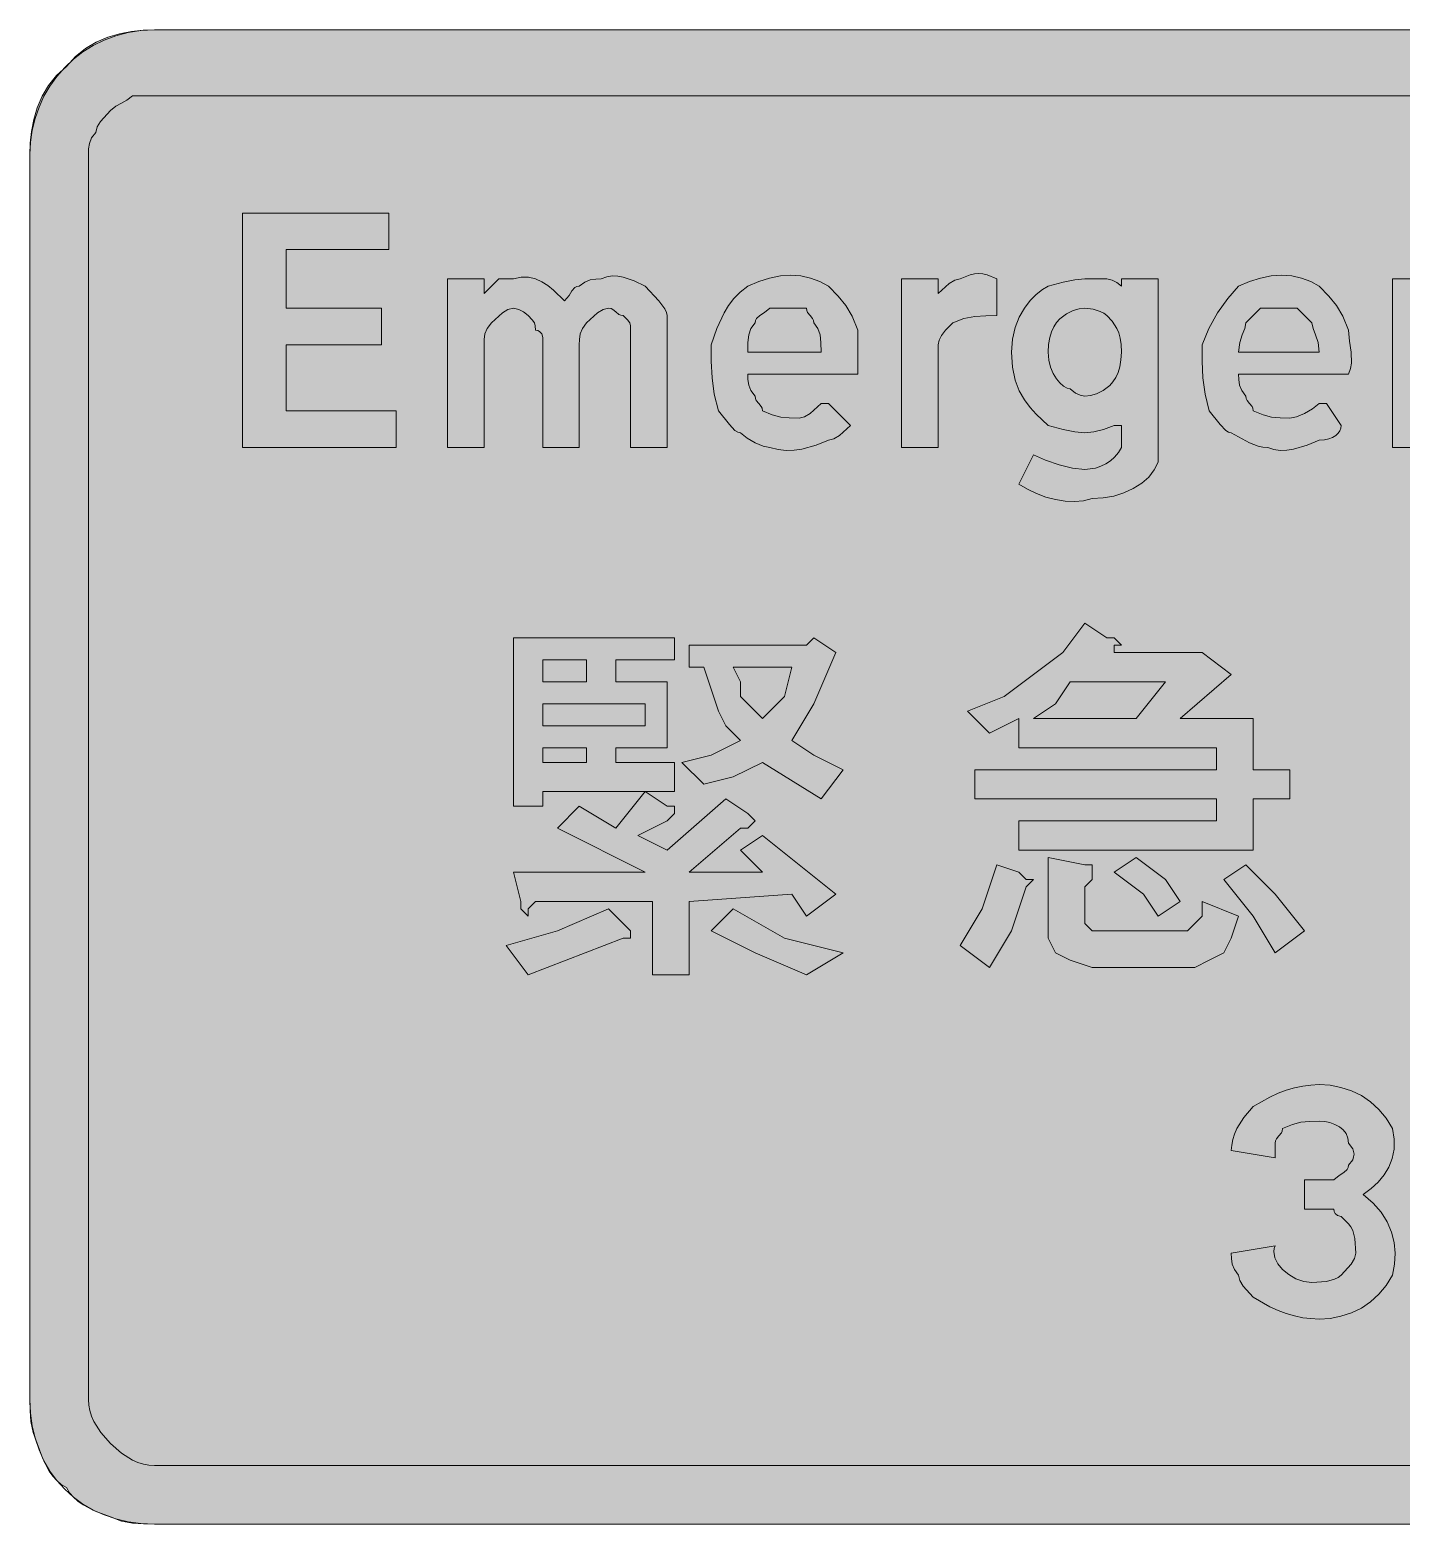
# Model space of a CAD drawing. Header units: metres. Extents: x 28 to 538, y 12 to 257.
# Drawn here: x 28.4 to 253, y 12.2 to 257 of the extents above; entities that cross this region are included whole.
import ezdxf

# ---------------------------------------------------------------- set-up
doc = ezdxf.new("R2010")
doc.units = ezdxf.units.M
for name, color, linetype, true_color in [('FILL_BLUE_0000FF', 7, 'Continuous', 0x0000ff), ('FILL_WHITE_FFFFFF', 7, 'Continuous', 0xffffff), ('STROKE_BLUE_0000FF', 7, 'Continuous', 0x0000ff)]:
    doc.layers.add(name, color=color, linetype=linetype, true_color=true_color)

msp = doc.modelspace()

# ---------------------------------------------------------------- hatches: boundary and pattern name
at = {"layer": 'FILL_BLUE_0000FF', "true_color": 0x0000ff}
h = msp.add_hatch(color=7, dxfattribs=at)
h.dxf.hatch_style = 1
h.paths.add_polyline_path([(520.14, 246.07), (522.17, 245.58), (524, 244.78), (525.6, 243.69), (526.3, 243.04), (526.91, 242.31), (527.45, 241.53), (527.91, 240.67), (528.27, 239.75), (528.53, 238.78), (528.69, 237.74), (528.75, 236.64), (528.75, 32.64), (528.69, 31.74), (528.52, 30.84), (528.24, 29.94), (527.85, 29.04), (526.73, 27.24), (525.15, 25.44), (523.35, 23.86), (521.55, 22.74), (520.65, 22.35), (519.75, 22.06), (518.85, 21.9), (517.95, 21.84), (48.75, 21.84), (47.85, 21.9), (46.95, 22.06), (46.05, 22.35), (45.15, 22.74), (43.35, 23.86), (41.55, 25.44), (39.98, 27.24), (38.85, 29.04), (38.46, 29.94), (38.18, 30.84), (38.01, 31.74), (37.95, 32.64), (37.95, 236.64), (37.97, 237.54), (38.1, 238.44), (38.46, 239.34), (39.15, 240.24), (39.36, 241.14), (39.9, 242.04), (41.55, 243.84), (42.45, 244.55), (43.35, 245.04), (44.25, 245.53), (45.15, 246.24), (48.75, 246.24), (517.95, 246.24), (520.14, 246.07)])
at = {"layer": 'FILL_WHITE_FFFFFF', "true_color": 0xffffff}
h = msp.add_hatch(color=7, dxfattribs=at)
h.dxf.hatch_style = 1
h.paths.add_polyline_path([(520.16, 256.93), (522.27, 256.61), (524.29, 256.08), (526.2, 255.37), (528, 254.48), (529.68, 253.43), (531.23, 252.23), (532.65, 250.89), (533.93, 249.42), (535.06, 247.84), (536.04, 246.16), (536.85, 244.38), (537.5, 242.53), (537.97, 240.62), (538.25, 238.65), (538.35, 236.64), (538.35, 32.64), (538.29, 30.79), (538.09, 28.87), (537.72, 26.92), (537.15, 24.99), (536.36, 23.11), (535.31, 21.33), (533.99, 19.7), (532.35, 18.24), (530.89, 16.6), (529.26, 15.28), (527.48, 14.23), (525.6, 13.44), (523.67, 12.87), (521.72, 12.5), (519.8, 12.3), (517.95, 12.24), (48.75, 12.24), (46.95, 12.26), (45.15, 12.39), (43.35, 12.75), (41.55, 13.44), (39.07, 14.36), (37.05, 15.39), (36.21, 15.98), (35.48, 16.65), (34.86, 17.39), (34.35, 18.24), (33.5, 18.75), (32.76, 19.36), (32.09, 20.1), (31.5, 20.94), (30.47, 22.96), (29.55, 25.44), (28.86, 27.24), (28.5, 29.04), (28.37, 30.84), (28.35, 32.64), (28.35, 236.64), (28.41, 238.49), (28.61, 240.41), (28.98, 242.36), (29.55, 244.29), (30.34, 246.17), (31.39, 247.95), (32.71, 249.58), (34.35, 251.04), (35.81, 252.68), (37.44, 254), (39.22, 255.05), (41.1, 255.84), (43.03, 256.41), (44.98, 256.78), (46.9, 256.98), (48.75, 257.04), (517.95, 257.04), (520.16, 256.93)])
h = msp.add_hatch(color=7, dxfattribs=at)
h.dxf.hatch_style = 1
h.paths.add_polyline_path([(63.15, 227.04), (87.15, 227.04), (87.15, 221.04), (70.35, 221.04), (70.35, 211.44), (85.95, 211.44), (85.95, 205.44), (70.35, 205.44), (70.35, 194.64), (88.35, 194.64), (88.35, 188.64), (63.15, 188.64), (63.15, 227.04)])
h = msp.add_hatch(color=7, dxfattribs=at)
h.dxf.hatch_style = 1
h.paths.add_polyline_path([(102.75, 213.84), (105.15, 216.24), (107.55, 216.24), (108.85, 216.53), (110.04, 216.52), (111.16, 216.26), (112.2, 215.79), (113.19, 215.15), (114.13, 214.38), (115.95, 212.64), (116.66, 213.52), (117.15, 214.29), (117.64, 214.83), (117.95, 214.99), (118.35, 215.04), (119.25, 215.73), (120.15, 216.09), (121.05, 216.22), (121.95, 216.24), (122.85, 216.58), (123.75, 216.73), (124.65, 216.7), (125.55, 216.54), (127.35, 215.9), (129.15, 215.04), (131.4, 212.64), (132.36, 211.33), (132.64, 210.74), (132.75, 210.24), (132.75, 209.04), (132.75, 207.84), (132.75, 188.64), (126.75, 188.64), (126.75, 206.64), (126.75, 207.84), (126.73, 208.55), (126.6, 209.04), (126.24, 209.53), (125.55, 210.24), (125.15, 210.29), (124.84, 210.43), (124.35, 210.84), (123.86, 211.25), (123.55, 211.39), (123.15, 211.44), (122.25, 211.23), (121.35, 210.69), (119.55, 209.04), (118.86, 208.14), (118.5, 207.24), (118.37, 206.34), (118.35, 205.44), (118.35, 188.64), (112.35, 188.64), (112.35, 206.64), (112.2, 207.24), (111.84, 207.65), (111.55, 207.79), (111.15, 207.84), (111.13, 208.55), (111, 209.04), (110.64, 209.53), (109.95, 210.24), (109.2, 210.84), (108.43, 211.25), (107.55, 211.44), (106.65, 211.23), (105.75, 210.69), (103.95, 209.04), (103.26, 208.14), (102.9, 207.24), (102.77, 206.34), (102.75, 205.44), (102.75, 188.64), (96.75, 188.64), (96.75, 216.24), (102.75, 216.24), (102.75, 213.84)])
h = msp.add_hatch(color=7, dxfattribs=at)
h.dxf.hatch_style = 1
h.paths.add_polyline_path([(147.15, 189.39), (145.84, 190.16), (144.75, 191.04), (144.3, 191.15), (143.85, 191.43), (142.95, 192.39), (141.15, 194.64), (140.46, 197.34), (140.1, 200.04), (139.97, 202.74), (139.95, 205.44), (140.89, 208.12), (142.05, 210.69), (142.79, 211.9), (143.66, 213.03), (144.71, 214.09), (145.95, 215.04), (147.75, 215.83), (149.53, 216.39), (151.29, 216.73), (153, 216.84), (154.66, 216.73), (156.24, 216.39), (157.75, 215.83), (159.15, 215.04), (160.74, 213.41), (162, 211.89), (163.03, 210.15), (163.95, 207.84), (163.95, 200.64), (145.95, 200.64), (145.97, 199.74), (146.1, 198.84), (146.46, 197.94), (147.15, 197.04), (147.2, 196.64), (147.34, 196.33), (147.75, 195.84), (148.16, 195.35), (148.3, 195.04), (148.35, 194.64), (149.96, 193.95), (151.35, 193.59), (152.74, 193.46), (154.35, 193.44), (155.25, 193.65), (156.15, 194.19), (157.95, 195.84), (159.15, 195.84), (162.75, 192.24), (160.95, 190.59), (160.05, 190.05), (159.15, 189.84), (157.14, 188.98), (154.8, 188.34), (153.54, 188.18), (152.23, 188.15), (150.9, 188.3), (149.55, 188.64), (148.46, 188.85), (147.15, 189.39)])
h.paths.add_polyline_path([(157.93, 205.83), (157.8, 207.09), (157.44, 208.12), (156.75, 209.04), (156.7, 209.44), (156.56, 209.75), (156.15, 210.24), (155.74, 210.73), (155.6, 211.04), (155.55, 211.44), (149.55, 211.44), (148.67, 210.73), (147.9, 210.24), (147.36, 209.75), (147.2, 209.44), (147.15, 209.04), (146.46, 208.12), (146.1, 207.09), (145.97, 205.83), (145.95, 204.24), (157.95, 204.24), (157.93, 205.83)], flags=16)
h = msp.add_hatch(color=7, dxfattribs=at)
h.dxf.hatch_style = 1
h.paths.add_polyline_path([(178.95, 215.49), (179.85, 216.03), (180.75, 216.24), (182.36, 216.91), (183.07, 217.08), (183.75, 217.14), (184.43, 217.08), (185.14, 216.91), (186.75, 216.24), (186.75, 210.24), (184.95, 210.22), (183.15, 210.09), (181.35, 209.73), (179.55, 209.04), (178.35, 207.84), (177.66, 206.96), (177.3, 206.19), (177.15, 205.44), (177.15, 188.64), (171.15, 188.64), (171.15, 216.24), (177.15, 216.24), (177.15, 213.84), (178.95, 215.49)])
h = msp.add_hatch(color=7, dxfattribs=at)
h.dxf.hatch_style = 1
h.paths.add_polyline_path([(197.61, 191.55), (195.15, 192.24), (193.2, 194.11), (192.2, 195.19), (191.25, 196.44), (190.42, 197.91), (189.75, 199.66), (189.31, 201.76), (189.15, 204.24), (189.31, 206.38), (189.75, 208.29), (190.42, 209.98), (191.25, 211.44), (192.2, 212.68), (193.2, 213.69), (194.2, 214.48), (195.15, 215.04), (197.61, 215.73), (199.5, 216.09), (201.15, 216.24), (204.75, 216.24), (205.63, 216.05), (206.4, 215.64), (207.15, 215.04), (207.15, 216.24), (213.15, 216.24), (213.15, 187.44), (213.15, 186.24), (212.54, 184.95), (211.63, 183.78), (210.47, 182.76), (209.1, 181.89), (207.56, 181.19), (205.89, 180.67), (204.14, 180.35), (202.35, 180.24), (200.95, 179.9), (199.46, 179.77), (197.92, 179.84), (196.35, 180.09), (194.78, 180.51), (193.24, 181.08), (191.75, 181.8), (190.35, 182.64), (192.75, 187.44), (194.74, 186.56), (196.95, 185.79), (199.16, 185.25), (201.15, 185.04), (202.05, 185.1), (202.93, 185.26), (203.79, 185.55), (204.6, 185.94), (205.36, 186.45), (206.04, 187.06), (206.65, 187.8), (207.15, 188.64), (207.15, 189.84), (207.15, 192.24), (205.95, 192.24), (204.19, 191.55), (202.65, 191.19), (201.15, 191.04), (199.5, 191.19), (197.61, 191.55)])
h.paths.add_polyline_path([(199.25, 211.06), (198.15, 210.54), (197.05, 209.68), (196.54, 209.1), (196.09, 208.4), (195.7, 207.58), (195.41, 206.62), (195.22, 205.51), (195.15, 204.24), (195.26, 202.95), (195.54, 201.78), (195.97, 200.76), (196.5, 199.89), (197.08, 199.19), (197.68, 198.67), (198.25, 198.35), (198.75, 198.24), (199.63, 197.55), (200.4, 197.19), (201.15, 197.04), (202.09, 197.15), (203.05, 197.42), (204.15, 197.94), (205.25, 198.8), (205.76, 199.38), (206.21, 200.08), (206.6, 200.9), (206.89, 201.86), (207.08, 202.97), (207.15, 204.24), (207.1, 205.48), (206.94, 206.53), (206.71, 207.4), (206.4, 208.14), (205.63, 209.3), (204.75, 210.24), (204.25, 210.64), (203.68, 210.93), (202.5, 211.29), (201.15, 211.44), (200.21, 211.33), (199.25, 211.06)], flags=16)
h = msp.add_hatch(color=7, dxfattribs=at)
h.dxf.hatch_style = 1
h.paths.add_polyline_path([(229.54, 188.85), (228.15, 189.39), (225.15, 191.04), (224.7, 191.15), (224.25, 191.43), (223.35, 192.39), (221.55, 194.64), (220.86, 197.34), (220.5, 200.04), (220.37, 202.74), (220.35, 205.44), (221.46, 208.12), (222.9, 210.69), (224.57, 213.03), (226.35, 215.04), (228.15, 215.83), (229.93, 216.39), (231.69, 216.73), (233.4, 216.84), (235.06, 216.73), (236.64, 216.39), (238.15, 215.83), (239.55, 215.04), (241.14, 213.41), (242.4, 211.89), (243.43, 210.15), (244.35, 207.84), (244.52, 206.04), (244.8, 204.24), (244.86, 202.44), (244.69, 201.54), (244.35, 200.64), (226.35, 200.64), (226.37, 199.74), (226.5, 198.84), (226.86, 197.94), (227.55, 197.04), (227.6, 196.64), (227.74, 196.33), (228.15, 195.84), (228.56, 195.35), (228.7, 195.04), (228.75, 194.64), (230.36, 193.95), (231.75, 193.59), (233.14, 193.46), (234.75, 193.44), (235.84, 193.65), (237.15, 194.19), (238.46, 194.96), (239.55, 195.84), (240.75, 195.84), (243.15, 192.24), (243.09, 191.79), (242.93, 191.36), (242.64, 190.95), (242.25, 190.59), (241.74, 190.28), (241.13, 190.05), (240.39, 189.89), (239.55, 189.84), (237.56, 188.98), (235.35, 188.34), (234.23, 188.18), (233.14, 188.15), (232.1, 188.3), (231.15, 188.64), (230.3, 188.69), (229.54, 188.85)])
h.paths.add_polyline_path([(239.36, 205.83), (238.95, 207.09), (238.54, 208.12), (238.35, 209.04), (235.95, 211.44), (229.95, 211.44), (227.55, 209.04), (227.36, 208.12), (226.95, 207.09), (226.54, 205.83), (226.35, 204.24), (239.55, 204.24), (239.36, 205.83)], flags=16)
h = msp.add_hatch(color=7, dxfattribs=at)
h.dxf.hatch_style = 1
h.paths.add_polyline_path([(262.46, 211.23), (261.15, 210.69), (259.84, 209.92), (258.75, 209.04), (258.15, 207.69), (257.74, 206.51), (257.55, 205.44), (257.55, 188.64), (251.55, 188.64), (251.55, 216.24), (257.55, 216.24), (257.55, 213.84), (258.64, 214.72), (259.95, 215.49), (261.26, 216.03), (262.35, 216.24), (263.2, 216.58), (263.96, 216.75), (265.35, 216.69), (266.74, 216.41), (268.35, 216.24), (271.95, 212.64), (272.83, 211.55), (273.6, 210.24), (274.14, 208.93), (274.35, 207.84), (274.35, 188.64), (268.35, 188.64), (268.35, 206.64), (268.14, 207.54), (267.6, 208.44), (265.95, 210.24), (265.2, 210.84), (264.43, 211.25), (263.55, 211.44), (262.46, 211.23)])
h = msp.add_hatch(color=7, dxfattribs=at)
h.dxf.hatch_style = 1
h.paths.add_polyline_path([(225.15, 151.44), (216.75, 144.24), (228.75, 144.24), (228.75, 135.84), (234.75, 135.84), (234.75, 131.04), (228.75, 131.04), (228.75, 122.64), (190.35, 122.64), (190.35, 127.44), (222.75, 127.44), (222.75, 131.04), (183.15, 131.04), (183.15, 135.84), (222.75, 135.84), (222.75, 139.44), (190.35, 139.44), (190.35, 144.24), (185.55, 141.84), (181.95, 145.44), (187.95, 147.84), (192.75, 151.44), (197.55, 155.04), (201.15, 159.84), (204.75, 157.44), (205.95, 157.44), (207.15, 156.24), (205.95, 156.24), (205.95, 155.04), (219.15, 155.04), (220.35, 155.04), (225.15, 151.44)])
h.paths.add_polyline_path([(192.75, 144.24), (209.55, 144.24), (214.35, 150.24), (198.75, 150.24), (196.35, 146.64), (192.75, 144.24)], flags=16)
h = msp.add_hatch(color=7, dxfattribs=at)
h.dxf.hatch_style = 1
h.paths.add_polyline_path([(124.35, 150.24), (132.75, 150.24), (132.75, 139.44), (124.35, 139.44), (124.35, 137.04), (133.95, 137.04), (133.95, 132.24), (112.35, 132.24), (112.35, 129.84), (107.55, 129.84), (107.55, 157.44), (133.95, 157.44), (133.95, 153.84), (124.35, 153.84), (124.35, 150.24)])
h.paths.add_polyline_path([(112.35, 137.04), (119.55, 137.04), (119.55, 139.44), (112.35, 139.44), (112.35, 137.04)], flags=16)
h.paths.add_polyline_path([(112.35, 153.84), (112.35, 150.24), (119.55, 150.24), (119.55, 153.84), (112.35, 153.84)], flags=16)
h.paths.add_polyline_path([(129.15, 146.64), (112.35, 146.64), (112.35, 143.04), (129.15, 143.04), (129.15, 146.64)], flags=16)
h = msp.add_hatch(color=7, dxfattribs=at)
h.dxf.hatch_style = 1
h.paths.add_polyline_path([(156.75, 157.44), (160.35, 155.04), (156.75, 146.64), (153.15, 140.64), (156.75, 138.24), (161.55, 135.84), (157.95, 131.04), (148.35, 137.04), (143.55, 134.64), (138.75, 133.44), (135.15, 137.04), (139.95, 138.24), (144.75, 140.64), (142.35, 143.04), (141.15, 145.44), (139.95, 149.04), (138.75, 152.64), (136.35, 152.64), (136.35, 156.24), (155.55, 156.24), (156.75, 157.44)])
h.paths.add_polyline_path([(144.75, 147.84), (147.15, 145.44), (148.35, 144.24), (151.95, 147.84), (153.15, 152.64), (143.55, 152.64), (144.75, 150.24), (144.75, 147.84)], flags=16)
h = msp.add_hatch(color=7, dxfattribs=at)
h.dxf.hatch_style = 1
h.paths.add_polyline_path([(124.35, 126.24), (129.15, 132.24), (132.75, 129.84), (133.95, 129.84), (133.95, 128.64), (132.75, 127.44), (127.95, 125.04), (132.75, 122.64), (142.35, 131.04), (145.95, 128.64), (147.15, 127.44), (145.95, 126.24), (144.75, 126.24), (136.35, 119.04), (148.35, 119.04), (144.75, 122.64), (148.35, 125.04), (154.35, 120.24), (160.35, 115.44), (155.55, 111.84), (153.15, 115.44), (136.35, 114.24), (136.35, 102.24), (130.35, 102.24), (130.35, 114.24), (111.15, 114.24), (109.95, 113.04), (109.95, 111.84), (108.75, 113.04), (108.75, 114.24), (107.55, 119.04), (129.15, 119.04), (114.75, 126.24), (118.35, 129.84), (124.35, 126.24)])
h = msp.add_hatch(color=7, dxfattribs=at)
h.dxf.hatch_style = 1
h.paths.add_polyline_path([(184.35, 113.04), (186.75, 120.24), (190.35, 119.04), (191.55, 117.84), (192.75, 117.84), (191.55, 116.64), (189.15, 109.44), (185.55, 103.44), (180.75, 107.04), (184.35, 113.04)])
h = msp.add_hatch(color=7, dxfattribs=at)
h.dxf.hatch_style = 1
h.paths.add_polyline_path([(201.15, 120.24), (202.35, 120.24), (202.35, 119.04), (202.35, 117.84), (201.15, 116.64), (201.15, 111.84), (201.15, 110.64), (202.35, 109.44), (204.75, 109.44), (215.55, 109.44), (217.95, 109.44), (219.15, 110.64), (220.35, 111.84), (220.35, 114.24), (226.35, 111.84), (225.15, 108.24), (223.95, 105.84), (221.55, 104.64), (219.15, 103.44), (216.75, 103.44), (202.35, 103.44), (198.75, 104.64), (196.35, 105.84), (195.15, 108.24), (195.15, 110.64), (195.15, 121.44), (201.15, 120.24)])
h = msp.add_hatch(color=7, dxfattribs=at)
h.dxf.hatch_style = 1
h.paths.add_polyline_path([(210.75, 115.44), (205.95, 119.04), (209.55, 121.44), (214.35, 117.84), (216.75, 114.24), (213.15, 111.84), (210.75, 115.44)])
h = msp.add_hatch(color=7, dxfattribs=at)
h.dxf.hatch_style = 1
h.paths.add_polyline_path([(228.75, 111.84), (223.95, 117.84), (227.55, 120.24), (232.35, 115.44), (237.15, 109.44), (232.35, 105.84), (228.75, 111.84)])
h = msp.add_hatch(color=7, dxfattribs=at)
h.dxf.hatch_style = 1
h.paths.add_polyline_path([(114.75, 109.44), (123.15, 113.04), (125.55, 110.64), (126.75, 109.44), (126.75, 108.24), (125.55, 108.24), (109.95, 102.24), (106.35, 107.04), (114.75, 109.44)])
h = msp.add_hatch(color=7, dxfattribs=at)
h.dxf.hatch_style = 1
h.paths.add_polyline_path([(151.95, 108.24), (161.55, 105.84), (155.55, 102.24), (147.15, 105.84), (139.95, 109.44), (143.55, 113.04), (151.95, 108.24)])
h = msp.add_hatch(color=7, dxfattribs=at)
h.dxf.hatch_style = 1
h.paths.add_polyline_path([(245.4, 59.04), (245.04, 60.35), (244.75, 60.94), (244.35, 61.44), (243.15, 62.64), (242.55, 62.79), (242.14, 63.15), (242, 63.44), (241.95, 63.84), (237.15, 63.84), (237.15, 68.64), (240.75, 68.64), (241.95, 68.64), (242.83, 69.35), (243.6, 69.84), (244.14, 70.33), (244.3, 70.64), (244.35, 71.04), (245.03, 71.94), (245.19, 72.39), (245.25, 72.84), (245.19, 73.29), (245.03, 73.74), (244.35, 74.64), (244.24, 75.48), (243.94, 76.21), (243.46, 76.83), (242.85, 77.34), (242.12, 77.73), (241.31, 78.01), (240.45, 78.18), (239.55, 78.24), (237.94, 78.22), (236.55, 78.09), (235.16, 77.73), (233.55, 77.04), (233.5, 76.64), (233.36, 76.33), (232.95, 75.84), (232.54, 75.35), (232.4, 75.04), (232.35, 74.64), (232.35, 72.24), (225.15, 73.44), (225.21, 74.34), (225.38, 75.24), (225.66, 76.14), (226.05, 77.04), (227.18, 78.84), (228.75, 80.64), (231.45, 82.21), (232.8, 82.83), (234.15, 83.34), (235.5, 83.73), (236.85, 84.01), (238.2, 84.18), (239.55, 84.24), (241.35, 84.13), (243.11, 83.79), (244.82, 83.23), (246.45, 82.44), (247.96, 81.43), (249.34, 80.19), (250.54, 78.73), (251.55, 77.04), (251.84, 75.3), (251.81, 73.66), (251.51, 72.15), (250.95, 70.74), (250.17, 69.45), (249.19, 68.26), (248.04, 67.2), (246.75, 66.24), (248.38, 64.84), (249.69, 63.33), (250.69, 61.75), (251.4, 60.09), (251.82, 58.38), (251.98, 56.62), (251.89, 54.84), (251.55, 53.04), (250.54, 51.35), (249.34, 49.89), (247.96, 48.65), (246.45, 47.64), (244.82, 46.85), (243.11, 46.29), (241.35, 45.95), (239.55, 45.84), (238.2, 45.9), (236.85, 46.06), (235.5, 46.35), (234.15, 46.74), (232.8, 47.25), (231.45, 47.86), (228.75, 49.44), (227.1, 51.24), (226.56, 52.14), (226.35, 53.04), (225.66, 53.94), (225.3, 54.84), (225.17, 55.74), (225.15, 56.64), (232.35, 57.84), (232.18, 57.38), (232.12, 56.89), (232.28, 55.89), (232.77, 54.89), (233.55, 53.94), (234.55, 53.11), (235.73, 52.44), (237.01, 52), (238.35, 51.84), (240.75, 51.99), (242.06, 52.35), (242.65, 52.64), (243.15, 53.04), (244.8, 54.84), (245.34, 55.74), (245.55, 56.64), (245.4, 59.04)])

# ---------------------------------------------------------------- linework, layer by layer
at = {"layer": 'FILL_BLUE_0000FF', "lineweight": 0, "true_color": 0x0000ff}
msp.add_lwpolyline([(517.95, 21.84), (48.75, 21.84), (47.85, 21.9), (46.95, 22.06), (46.05, 22.35), (45.15, 22.74), (43.35, 23.86), (41.55, 25.44), (39.98, 27.24), (38.85, 29.04), (38.46, 29.94), (38.18, 30.84), (38.01, 31.74), (37.95, 32.64), (37.95, 236.64), (37.97, 237.54), (38.1, 238.44), (38.46, 239.34), (39.15, 240.24), (39.36, 241.14), (39.9, 242.04), (41.55, 243.84), (42.45, 244.55), (43.35, 245.04), (44.25, 245.53), (45.15, 246.24), (48.75, 246.24), (517.95, 246.24)], dxfattribs=at)
at = {"layer": 'FILL_WHITE_FFFFFF', "lineweight": 0, "true_color": 0xffffff}
for points in [[(517.95, 12.24), (48.75, 12.24), (46.95, 12.26), (45.15, 12.39), (43.35, 12.75), (41.55, 13.44), (39.07, 14.36), (37.05, 15.39), (36.21, 15.98), (35.48, 16.65), (34.86, 17.39), (34.35, 18.24), (33.5, 18.75), (32.76, 19.36), (32.09, 20.1), (31.5, 20.94), (30.47, 22.96), (29.55, 25.44), (28.86, 27.24), (28.5, 29.04), (28.37, 30.84), (28.35, 32.64), (28.35, 236.64), (28.41, 238.49), (28.61, 240.41), (28.98, 242.36), (29.55, 244.29), (30.34, 246.17), (31.39, 247.95), (32.71, 249.58), (34.35, 251.04), (35.81, 252.68), (37.44, 254), (39.22, 255.05), (41.1, 255.84), (43.03, 256.41), (44.98, 256.78), (46.9, 256.98), (48.75, 257.04), (517.95, 257.04)], [(257.55, 188.64), (251.55, 188.64), (251.55, 216.24), (257.55, 216.24)]]:
    msp.add_lwpolyline(points, dxfattribs=at)
for points in [[(63.15, 227.04), (87.15, 227.04), (87.15, 221.04), (70.35, 221.04), (70.35, 211.44), (85.95, 211.44), (85.95, 205.44), (70.35, 205.44), (70.35, 194.64), (88.35, 194.64), (88.35, 188.64), (63.15, 188.64)], [(102.75, 213.84), (105.15, 216.24), (107.55, 216.24), (108.85, 216.53), (110.04, 216.52), (111.16, 216.26), (112.2, 215.79), (113.19, 215.15), (114.13, 214.38), (115.95, 212.64), (116.66, 213.52), (117.15, 214.29), (117.64, 214.83), (117.95, 214.99), (118.35, 215.04), (119.25, 215.73), (120.15, 216.09), (121.05, 216.22), (121.95, 216.24), (122.85, 216.58), (123.75, 216.73), (124.65, 216.7), (125.55, 216.54), (127.35, 215.9), (129.15, 215.04), (131.4, 212.64), (132.36, 211.33), (132.64, 210.74), (132.75, 210.24), (132.75, 209.04), (132.75, 207.84), (132.75, 188.64), (126.75, 188.64), (126.75, 206.64), (126.75, 207.84), (126.73, 208.55), (126.6, 209.04), (126.24, 209.53), (125.55, 210.24), (125.15, 210.29), (124.84, 210.43), (124.35, 210.84), (123.86, 211.25), (123.55, 211.39), (123.15, 211.44), (122.25, 211.23), (121.35, 210.69), (119.55, 209.04), (118.86, 208.14), (118.5, 207.24), (118.37, 206.34), (118.35, 205.44), (118.35, 188.64), (112.35, 188.64), (112.35, 206.64), (112.2, 207.24), (111.84, 207.65), (111.55, 207.79), (111.15, 207.84), (111.13, 208.55), (111, 209.04), (110.64, 209.53), (109.95, 210.24), (109.2, 210.84), (108.43, 211.25), (107.55, 211.44), (106.65, 211.23), (105.75, 210.69), (103.95, 209.04), (103.26, 208.14), (102.9, 207.24), (102.77, 206.34), (102.75, 205.44), (102.75, 188.64), (96.75, 188.64), (96.75, 216.24), (102.75, 216.24)], [(147.15, 189.39), (145.84, 190.16), (144.75, 191.04), (144.3, 191.15), (143.85, 191.43), (142.95, 192.39), (141.15, 194.64), (140.46, 197.34), (140.1, 200.04), (139.97, 202.74), (139.95, 205.44), (140.89, 208.12), (142.05, 210.69), (142.79, 211.9), (143.66, 213.03), (144.71, 214.09), (145.95, 215.04), (147.75, 215.83), (149.53, 216.39), (151.29, 216.73), (153, 216.84), (154.66, 216.73), (156.24, 216.39), (157.75, 215.83), (159.15, 215.04), (160.74, 213.41), (162, 211.89), (163.03, 210.15), (163.95, 207.84), (163.95, 200.64), (145.95, 200.64), (145.97, 199.74), (146.1, 198.84), (146.46, 197.94), (147.15, 197.04), (147.2, 196.64), (147.34, 196.33), (147.75, 195.84), (148.16, 195.35), (148.3, 195.04), (148.35, 194.64), (149.96, 193.95), (151.35, 193.59), (152.74, 193.46), (154.35, 193.44), (155.25, 193.65), (156.15, 194.19), (157.95, 195.84), (159.15, 195.84), (162.75, 192.24), (160.95, 190.59), (160.05, 190.05), (159.15, 189.84), (157.14, 188.98), (154.8, 188.34), (153.54, 188.18), (152.23, 188.15), (150.9, 188.3), (149.55, 188.64), (148.46, 188.85)], [(178.95, 215.49), (179.85, 216.03), (180.75, 216.24), (182.36, 216.91), (183.07, 217.08), (183.75, 217.14), (184.43, 217.08), (185.14, 216.91), (186.75, 216.24), (186.75, 210.24), (184.95, 210.22), (183.15, 210.09), (181.35, 209.73), (179.55, 209.04), (178.35, 207.84), (177.66, 206.96), (177.3, 206.19), (177.15, 205.44), (177.15, 188.64), (171.15, 188.64), (171.15, 216.24), (177.15, 216.24), (177.15, 213.84)], [(197.61, 191.55), (195.15, 192.24), (193.2, 194.11), (192.2, 195.19), (191.25, 196.44), (190.42, 197.91), (189.75, 199.66), (189.31, 201.76), (189.15, 204.24), (189.31, 206.38), (189.75, 208.29), (190.42, 209.98), (191.25, 211.44), (192.2, 212.68), (193.2, 213.69), (194.2, 214.48), (195.15, 215.04), (197.61, 215.73), (199.5, 216.09), (201.15, 216.24), (204.75, 216.24), (205.63, 216.05), (206.4, 215.64), (207.15, 215.04), (207.15, 216.24), (213.15, 216.24), (213.15, 187.44), (213.15, 186.24), (212.54, 184.95), (211.63, 183.78), (210.47, 182.76), (209.1, 181.89), (207.56, 181.19), (205.89, 180.67), (204.14, 180.35), (202.35, 180.24), (200.95, 179.9), (199.46, 179.77), (197.92, 179.84), (196.35, 180.09), (194.78, 180.51), (193.24, 181.08), (191.75, 181.8), (190.35, 182.64), (192.75, 187.44), (194.74, 186.56), (196.95, 185.79), (199.16, 185.25), (201.15, 185.04), (202.05, 185.1), (202.93, 185.26), (203.79, 185.55), (204.6, 185.94), (205.36, 186.45), (206.04, 187.06), (206.65, 187.8), (207.15, 188.64), (207.15, 189.84), (207.15, 192.24), (205.95, 192.24), (204.19, 191.55), (202.65, 191.19), (201.15, 191.04), (199.5, 191.19)], [(229.54, 188.85), (228.15, 189.39), (225.15, 191.04), (224.7, 191.15), (224.25, 191.43), (223.35, 192.39), (221.55, 194.64), (220.86, 197.34), (220.5, 200.04), (220.37, 202.74), (220.35, 205.44), (221.46, 208.12), (222.9, 210.69), (224.57, 213.03), (226.35, 215.04), (228.15, 215.83), (229.93, 216.39), (231.69, 216.73), (233.4, 216.84), (235.06, 216.73), (236.64, 216.39), (238.15, 215.83), (239.55, 215.04), (241.14, 213.41), (242.4, 211.89), (243.43, 210.15), (244.35, 207.84), (244.52, 206.04), (244.8, 204.24), (244.86, 202.44), (244.69, 201.54), (244.35, 200.64), (226.35, 200.64), (226.37, 199.74), (226.5, 198.84), (226.86, 197.94), (227.55, 197.04), (227.6, 196.64), (227.74, 196.33), (228.15, 195.84), (228.56, 195.35), (228.7, 195.04), (228.75, 194.64), (230.36, 193.95), (231.75, 193.59), (233.14, 193.46), (234.75, 193.44), (235.84, 193.65), (237.15, 194.19), (238.46, 194.96), (239.55, 195.84), (240.75, 195.84), (243.15, 192.24), (243.09, 191.79), (242.93, 191.36), (242.64, 190.95), (242.25, 190.59), (241.74, 190.28), (241.13, 190.05), (240.39, 189.89), (239.55, 189.84), (237.56, 188.98), (235.35, 188.34), (234.23, 188.18), (233.14, 188.15), (232.1, 188.3), (231.15, 188.64), (230.3, 188.69)], [(157.93, 205.83), (157.8, 207.09), (157.44, 208.12), (156.75, 209.04), (156.7, 209.44), (156.56, 209.75), (156.15, 210.24), (155.74, 210.73), (155.6, 211.04), (155.55, 211.44), (149.55, 211.44), (148.67, 210.73), (147.9, 210.24), (147.36, 209.75), (147.2, 209.44), (147.15, 209.04), (146.46, 208.12), (146.1, 207.09), (145.97, 205.83), (145.95, 204.24), (157.95, 204.24)], [(199.25, 211.06), (198.15, 210.54), (197.05, 209.68), (196.54, 209.1), (196.09, 208.4), (195.7, 207.58), (195.41, 206.62), (195.22, 205.51), (195.15, 204.24), (195.26, 202.95), (195.54, 201.78), (195.97, 200.76), (196.5, 199.89), (197.08, 199.19), (197.68, 198.67), (198.25, 198.35), (198.75, 198.24), (199.63, 197.55), (200.4, 197.19), (201.15, 197.04), (202.09, 197.15), (203.05, 197.42), (204.15, 197.94), (205.25, 198.8), (205.76, 199.38), (206.21, 200.08), (206.6, 200.9), (206.89, 201.86), (207.08, 202.97), (207.15, 204.24), (207.1, 205.48), (206.94, 206.53), (206.71, 207.4), (206.4, 208.14), (205.63, 209.3), (204.75, 210.24), (204.25, 210.64), (203.68, 210.93), (202.5, 211.29), (201.15, 211.44), (200.21, 211.33)], [(239.36, 205.83), (238.95, 207.09), (238.54, 208.12), (238.35, 209.04), (235.95, 211.44), (229.95, 211.44), (227.55, 209.04), (227.36, 208.12), (226.95, 207.09), (226.54, 205.83), (226.35, 204.24), (239.55, 204.24)], [(225.15, 151.44), (216.75, 144.24), (228.75, 144.24), (228.75, 135.84), (234.75, 135.84), (234.75, 131.04), (228.75, 131.04), (228.75, 122.64), (190.35, 122.64), (190.35, 127.44), (222.75, 127.44), (222.75, 131.04), (183.15, 131.04), (183.15, 135.84), (222.75, 135.84), (222.75, 139.44), (190.35, 139.44), (190.35, 144.24), (185.55, 141.84), (181.95, 145.44), (187.95, 147.84), (192.75, 151.44), (197.55, 155.04), (201.15, 159.84), (204.75, 157.44), (205.95, 157.44), (207.15, 156.24), (205.95, 156.24), (205.95, 155.04), (219.15, 155.04), (220.35, 155.04)], [(124.35, 150.24), (132.75, 150.24), (132.75, 139.44), (124.35, 139.44), (124.35, 137.04), (133.95, 137.04), (133.95, 132.24), (112.35, 132.24), (112.35, 129.84), (107.55, 129.84), (107.55, 157.44), (133.95, 157.44), (133.95, 153.84), (124.35, 153.84)], [(156.75, 157.44), (160.35, 155.04), (156.75, 146.64), (153.15, 140.64), (156.75, 138.24), (161.55, 135.84), (157.95, 131.04), (148.35, 137.04), (143.55, 134.64), (138.75, 133.44), (135.15, 137.04), (139.95, 138.24), (144.75, 140.64), (142.35, 143.04), (141.15, 145.44), (139.95, 149.04), (138.75, 152.64), (136.35, 152.64), (136.35, 156.24), (155.55, 156.24)], [(112.35, 153.84), (112.35, 150.24), (119.55, 150.24), (119.55, 153.84)], [(144.75, 147.84), (147.15, 145.44), (148.35, 144.24), (151.95, 147.84), (153.15, 152.64), (143.55, 152.64), (144.75, 150.24)], [(192.75, 144.24), (209.55, 144.24), (214.35, 150.24), (198.75, 150.24), (196.35, 146.64)], [(129.15, 146.64), (112.35, 146.64), (112.35, 143.04), (129.15, 143.04)], [(112.35, 137.04), (119.55, 137.04), (119.55, 139.44), (112.35, 139.44)], [(124.35, 126.24), (129.15, 132.24), (132.75, 129.84), (133.95, 129.84), (133.95, 128.64), (132.75, 127.44), (127.95, 125.04), (132.75, 122.64), (142.35, 131.04), (145.95, 128.64), (147.15, 127.44), (145.95, 126.24), (144.75, 126.24), (136.35, 119.04), (148.35, 119.04), (144.75, 122.64), (148.35, 125.04), (154.35, 120.24), (160.35, 115.44), (155.55, 111.84), (153.15, 115.44), (136.35, 114.24), (136.35, 102.24), (130.35, 102.24), (130.35, 114.24), (111.15, 114.24), (109.95, 113.04), (109.95, 111.84), (108.75, 113.04), (108.75, 114.24), (107.55, 119.04), (129.15, 119.04), (114.75, 126.24), (118.35, 129.84)], [(184.35, 113.04), (186.75, 120.24), (190.35, 119.04), (191.55, 117.84), (192.75, 117.84), (191.55, 116.64), (189.15, 109.44), (185.55, 103.44), (180.75, 107.04)], [(201.15, 120.24), (202.35, 120.24), (202.35, 119.04), (202.35, 117.84), (201.15, 116.64), (201.15, 111.84), (201.15, 110.64), (202.35, 109.44), (204.75, 109.44), (215.55, 109.44), (217.95, 109.44), (219.15, 110.64), (220.35, 111.84), (220.35, 114.24), (226.35, 111.84), (225.15, 108.24), (223.95, 105.84), (221.55, 104.64), (219.15, 103.44), (216.75, 103.44), (202.35, 103.44), (198.75, 104.64), (196.35, 105.84), (195.15, 108.24), (195.15, 110.64), (195.15, 121.44)], [(210.75, 115.44), (205.95, 119.04), (209.55, 121.44), (214.35, 117.84), (216.75, 114.24), (213.15, 111.84)], [(228.75, 111.84), (223.95, 117.84), (227.55, 120.24), (232.35, 115.44), (237.15, 109.44), (232.35, 105.84)], [(114.75, 109.44), (123.15, 113.04), (125.55, 110.64), (126.75, 109.44), (126.75, 108.24), (125.55, 108.24), (109.95, 102.24), (106.35, 107.04)], [(151.95, 108.24), (161.55, 105.84), (155.55, 102.24), (147.15, 105.84), (139.95, 109.44), (143.55, 113.04)], [(245.4, 59.04), (245.04, 60.35), (244.75, 60.94), (244.35, 61.44), (243.15, 62.64), (242.55, 62.79), (242.14, 63.15), (242, 63.44), (241.95, 63.84), (237.15, 63.84), (237.15, 68.64), (240.75, 68.64), (241.95, 68.64), (242.83, 69.35), (243.6, 69.84), (244.14, 70.33), (244.3, 70.64), (244.35, 71.04), (245.03, 71.94), (245.19, 72.39), (245.25, 72.84), (245.19, 73.29), (245.03, 73.74), (244.35, 74.64), (244.24, 75.48), (243.94, 76.21), (243.46, 76.83), (242.85, 77.34), (242.12, 77.73), (241.31, 78.01), (240.45, 78.18), (239.55, 78.24), (237.94, 78.22), (236.55, 78.09), (235.16, 77.73), (233.55, 77.04), (233.5, 76.64), (233.36, 76.33), (232.95, 75.84), (232.54, 75.35), (232.4, 75.04), (232.35, 74.64), (232.35, 72.24), (225.15, 73.44), (225.21, 74.34), (225.38, 75.24), (225.66, 76.14), (226.05, 77.04), (227.18, 78.84), (228.75, 80.64), (231.45, 82.21), (232.8, 82.83), (234.15, 83.34), (235.5, 83.73), (236.85, 84.01), (238.2, 84.18), (239.55, 84.24), (241.35, 84.13), (243.11, 83.79), (244.82, 83.23), (246.45, 82.44), (247.96, 81.43), (249.34, 80.19), (250.54, 78.73), (251.55, 77.04), (251.84, 75.3), (251.81, 73.66), (251.51, 72.15), (250.95, 70.74), (250.17, 69.45), (249.19, 68.26), (248.04, 67.2), (246.75, 66.24), (248.38, 64.84), (249.69, 63.33), (250.69, 61.75), (251.4, 60.09), (251.82, 58.38), (251.98, 56.62), (251.89, 54.84), (251.55, 53.04), (250.54, 51.35), (249.34, 49.89), (247.96, 48.65), (246.45, 47.64), (244.82, 46.85), (243.11, 46.29), (241.35, 45.95), (239.55, 45.84), (238.2, 45.9), (236.85, 46.06), (235.5, 46.35), (234.15, 46.74), (232.8, 47.25), (231.45, 47.86), (228.75, 49.44), (227.1, 51.24), (226.56, 52.14), (226.35, 53.04), (225.66, 53.94), (225.3, 54.84), (225.17, 55.74), (225.15, 56.64), (232.35, 57.84), (232.18, 57.38), (232.12, 56.89), (232.28, 55.89), (232.77, 54.89), (233.55, 53.94), (234.55, 53.11), (235.73, 52.44), (237.01, 52), (238.35, 51.84), (240.75, 51.99), (242.06, 52.35), (242.65, 52.64), (243.15, 53.04), (244.8, 54.84), (245.34, 55.74), (245.55, 56.64)]]:
    msp.add_lwpolyline(points, close=True, dxfattribs=at)
at = {"layer": 'STROKE_BLUE_0000FF', "lineweight": 0, "true_color": 0x0000ff}
for points in [[(517.95, 12.24), (48.75, 12.24), (46.54, 12.34), (44.43, 12.62), (42.41, 13.09), (40.5, 13.74), (38.7, 14.55), (37.02, 15.53), (35.47, 16.66), (34.05, 17.94), (32.77, 19.36), (31.64, 20.91), (30.66, 22.59), (29.85, 24.39), (29.2, 26.3), (28.73, 28.32), (28.45, 30.43), (28.35, 32.64), (28.35, 236.64), (28.45, 238.65), (28.73, 240.62), (29.2, 242.53), (29.85, 244.38), (30.66, 246.16), (31.64, 247.84), (32.77, 249.42), (34.05, 250.89), (35.47, 252.23), (37.02, 253.43), (38.7, 254.48), (40.5, 255.37), (42.41, 256.08), (44.43, 256.61), (46.54, 256.93), (48.75, 257.04)], [(48.75, 257.04), (517.95, 257.04)]]:
    msp.add_lwpolyline(points, dxfattribs=at)

doc.saveas('drawing.dxf')
